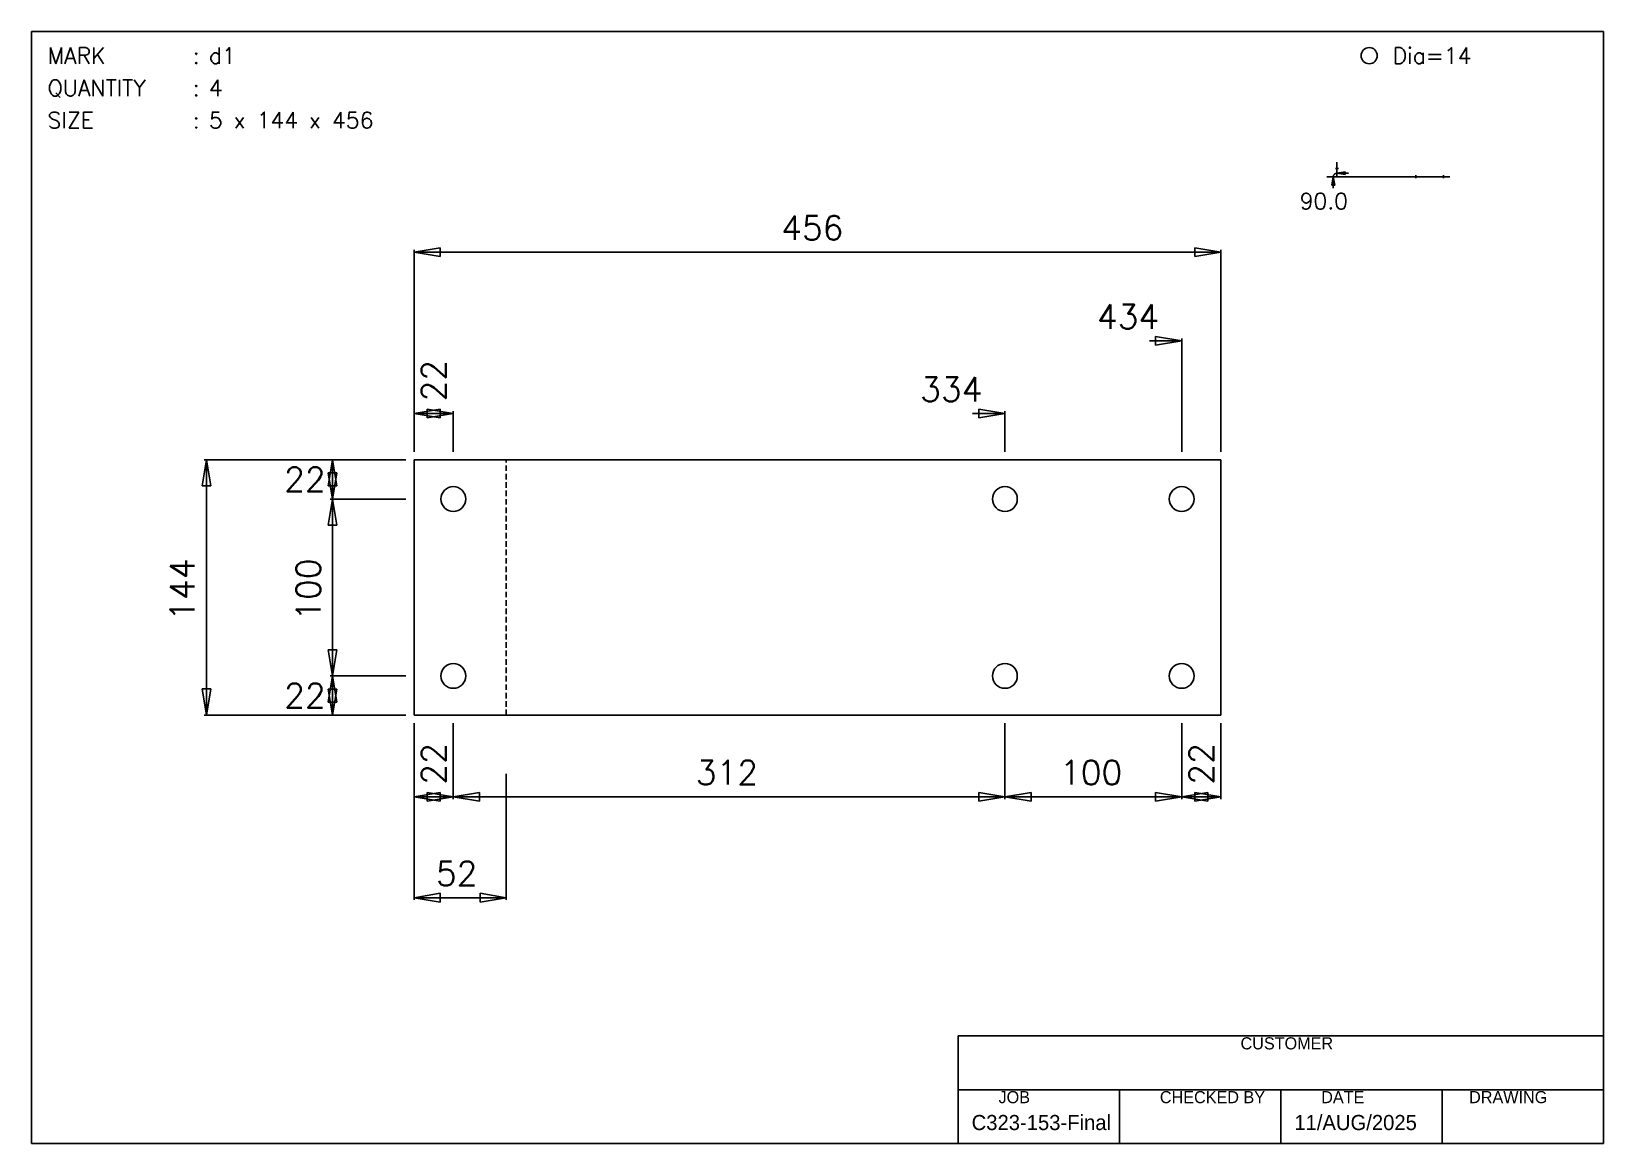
# Model space of a CAD drawing. Extents: x 0 to 297, y 0 to 210.
import ezdxf

# ---------------------------------------------------------------- set-up
doc = ezdxf.new("R2010")
doc.units = 0
doc.header["$LTSCALE"] = 0.125
doc.linetypes.add('CONTIN', pattern=[0])
doc.linetypes.add('DASHED', pattern=[38.1, 25.4, -12.7])
doc.layers.get('0').update_dxf_attribs({"linetype": 'CONTIN'})
for name, color, linetype in [('1', 7, 'CONTIN'), ('10', 7, 'CONTIN'), ('11', 7, 'CONTIN'), ('13', 2, 'CONTIN'), ('2', 7, 'CONTIN'), ('21', 7, 'CONTIN'), ('22', 7, 'CONTIN'), ('6', 4, 'CONTIN'), ('7', 3, 'DASHED')]:
    doc.layers.add(name, color=color, linetype=linetype)
doc.styles.add('SIMPLEX', font='SIMPLEX')

# ---------------------------------------------------------------- blocks, each defined once
blk = doc.blocks.new('CIRCLE')
blk.add_circle((0, 0), 25.4)
blk = doc.blocks.new('ARROW')
for p, q in [((0, 0), (-14.835, 2.472)), ((-14.835, 2.472), (-14.835, -2.472)), ((0, 0), (-14.835, -2.472))]:
    blk.add_line(p, q)
blk = doc.blocks.new('PLATE', base_point=(148.5, 105))
at = {"layer": '13'}
for p, q in [((-79.725, 177.225), (-79.725, 32.775)), ((376.725, 177.225), (-79.725, 177.225)), ((376.725, 32.775), (376.725, 177.225)), ((-79.725, 32.775), (376.725, 32.775))]:
    blk.add_line(p, q, dxfattribs=at)
at = {"layer": '2'}
for p, q in [((-79.725, 181.789), (-79.725, 295.902)), ((-79.725, 294.632), (376.725, 294.632)), ((376.725, 181.789), (376.725, 295.902)), ((336.247, 244.422), (354.505, 244.422)), ((354.505, 181.789), (354.505, 245.692)), ((-79.725, 181.789), (-79.725, 204.612)), ((-57.495, 181.789), (-57.495, 204.612)), ((254.505, 181.789), (254.505, 204.612)), ((-79.725, 203.342), (-57.495, 203.342)), ((236.247, 203.342), (254.505, 203.342)), ((-84.276, 177.225), (-198.388, 177.236)), ((-197.132, 32.786), (-197.118, 177.236)), ((-84.287, 177.225), (-127.08, 177.23)), ((-125.812, 155.009), (-125.81, 177.229)), ((-84.289, 155.005), (-127.082, 155.01)), ((-84.28, 155.005), (-127.072, 155.01)), ((-125.812, 55.009), (-125.802, 155.009)), ((-84.289, 55.005), (-127.082, 55.01)), ((-84.287, 55.005), (-127.08, 55.01)), ((-125.812, 32.779), (-125.81, 55.009)), ((-84.289, 32.775), (-198.402, 32.786)), ((-84.289, 32.775), (-127.082, 32.78)), ((-79.725, 28.21), (-79.725, -14.582)), ((-57.495, 28.21), (-57.495, -14.582)), ((-57.495, 28.21), (-57.495, -14.582)), ((254.505, 28.21), (254.505, -14.582)), ((254.505, 28.21), (254.505, -14.582)), ((354.505, 28.21), (354.505, -14.582)), ((354.505, 28.21), (354.505, -14.582)), ((376.725, 28.21), (376.725, -14.582)), ((-79.725, -0.318), (-79.725, -71.638)), ((-27.505, -0.318), (-27.505, -71.638)), ((-79.725, -13.312), (-57.495, -13.312)), ((-57.495, -13.312), (254.505, -13.312)), ((254.505, -13.312), (354.505, -13.312)), ((354.505, -13.312), (376.725, -13.312)), ((-79.725, -70.368), (-27.505, -70.368))]:
    blk.add_line(p, q, dxfattribs=at)
at = {"layer": '7'}
blk.add_line((-27.505, 32.775), (-27.505, 177.225), dxfattribs=at)
at = {"layer": '2'}
for p, rotation in [((-79.725, 294.632), 180), ((-79.725, 203.342), 180), ((-197.118, 177.236), 89.994), ((-125.81, 177.229), 89.994), ((-125.812, 155.009), 269.994), ((-125.802, 155.009), 89.994), ((-125.812, 55.009), 269.994), ((-125.81, 55.009), 89.994), ((-197.132, 32.786), 269.994), ((-125.812, 32.779), 269.994), ((-79.725, -13.312), 180), ((-57.495, -13.312), 180), ((254.505, -13.312), 180), ((354.505, -13.312), 180), ((-79.725, -70.368), 180)]:
    blk.add_blockref('ARROW', p, dxfattribs=dict(at, rotation=rotation))
for p in [(376.725, 294.632), (354.505, 244.422), (-57.495, 203.342), (254.505, 203.342), (-57.495, -13.312), (254.505, -13.312), (354.505, -13.312), (376.725, -13.312), (-27.505, -70.368)]:
    blk.add_blockref('ARROW', p, dxfattribs=at)
at = {"layer": '6', "xscale": 0.276, "yscale": 0.276, "zscale": 0.276}
for p in [(-57.495, 155.005), (254.505, 155.005), (354.505, 155.005), (-57.495, 55.005), (254.505, 55.005), (354.505, 55.005)]:
    blk.add_blockref('CIRCLE', p, dxfattribs=at)
at = {"layer": '11', "style": 'SIMPLEX'}
for s, p in [('456', (127.96, 301.479)), ('434', (306.578, 251.269)), ('334', (206.578, 210.189)), ('312', (79.676, -6.465)), ('100', (285.676, -6.465)), ('52', (-67.308, -63.521))]:
    blk.add_text(s, height=13.693, dxfattribs=at).set_placement(p)
for s, rotation, p in [('22', 90, (-61.763, 210.189)), ('22', -0.006, (-153.198, 159.275)), ('144', 89.994, (-203.974, 86.183)), ('100', 89.994, (-132.655, 86.182)), ('22', -0.006, (-153.198, 37.05)), ('22', 90, (-61.763, -6.465)), ('22', 90, (372.462, -6.465))]:
    blk.add_text(s, height=13.693, rotation=rotation, dxfattribs=at).set_placement(p)
blk = doc.blocks.new('ARROWP')
for p, q in [((0, 0), (-14.835, 2.472)), ((-14.835, 2.472), (-14.835, -2.472)), ((0, 0), (-14.835, -2.472))]:
    blk.add_line(p, q)
blk = doc.blocks.new('PCROSS')
at = {"layer": '10'}
for p, q in [((-0.635, 3.338), (0.635, 3.338)), ((0, 0), (0, 5.812)), ((0, 0), (44.988, 0)), ((31.386, 0.635), (31.386, -0.635)), ((42.515, 0.635), (42.515, -0.635))]:
    blk.add_line(p, q, dxfattribs=at)
at = {"layer": '2'}
for p, q in [((-3.993, 0), (1.087, 0)), ((-1.453, 0), (-1.453, -4.572)), ((0, 1.453), (4.572, 1.453))]:
    blk.add_line(p, q, dxfattribs=at)
blk.add_arc((0, 0), 1.453, 90, 180, dxfattribs=at)
at = {"layer": '2', "xscale": 0.223, "yscale": 0.223, "zscale": 0.223}
for p, rotation in [((-1.453, 0), 90), ((0, 1.453), 180)]:
    blk.add_blockref('ARROWP', p, dxfattribs=dict(at, rotation=rotation))
at = {"layer": '21', "style": 'SIMPLEX'}
blk.add_text(' 90.0', height=6.427, dxfattribs=at).set_placement((-19.281, -12.927))

msp = doc.modelspace()

# ---------------------------------------------------------------- linework, layer by layer
for p, q in [((175.08, 20.32), (297, 20.32)), ((175.08, 20.32), (175.08, 0)), ((175.08, 10.16), (297, 10.16)), ((205.56, 10.16), (205.56, 0)), ((236.04, 10.16), (236.04, 0)), ((266.52, 10.16), (266.52, 0))]:
    msp.add_line(p, q)
at = {"layer": '22'}
for p, q in [((297, 210), (0, 210)), ((0, 210), (0, 0)), ((297, 0), (297, 210)), ((0, 0), (297, 0))]:
    msp.add_line(p, q, dxfattribs=at)

# ---------------------------------------------------------------- block references
at = {"layer": '1'}
for name, p, xscale, yscale, zscale in [('PCROSS', (246.635, 182.568), 0.474, 0.474, 0.474), ('PLATE', (148.5, 105), 0.334, 0.334, 0.334)]:
    msp.add_blockref(name, p, dxfattribs=dict(at, xscale=xscale, yscale=yscale, zscale=zscale))
at = {"layer": '6', "xscale": 0.06, "yscale": 0.06, "zscale": 0.06}
msp.add_blockref('CIRCLE', (252.731, 205.428), dxfattribs=at)

# ---------------------------------------------------------------- texts
for s, height, p in [('CUSTOMER', 2.286, (228.42, 17.78)), ('JOB', 2.286, (182.7, 7.62)), ('CHECKED BY', 2.286, (213.18, 7.62)), ('DATE', 2.286, (243.66, 7.62)), ('DRAWING', 2.286, (271.6, 7.62)), ('C323-153-Final', 2.857, (177.62, 2.54)), ('11/AUG/2025', 2.857, (238.58, 2.54))]:
    msp.add_text(s, height=height).set_placement(p)
at = {"layer": '21', "style": 'SIMPLEX'}
for s, p in [('MARK', (3.048, 203.904)), (':', (30.48, 203.904)), ('d1', (33.528, 203.904)), ('Dia=14', (257.147, 203.904)), ('QUANTITY', (3.048, 197.808)), (':', (30.48, 197.808)), ('4', (33.528, 197.808)), ('SIZE', (3.048, 191.712)), (':', (30.48, 191.712)), ('5 x 144 x 456', (33.528, 191.712))]:
    msp.add_text(s, height=3.048, dxfattribs=at).set_placement(p)

doc.saveas('drawing.dxf')
